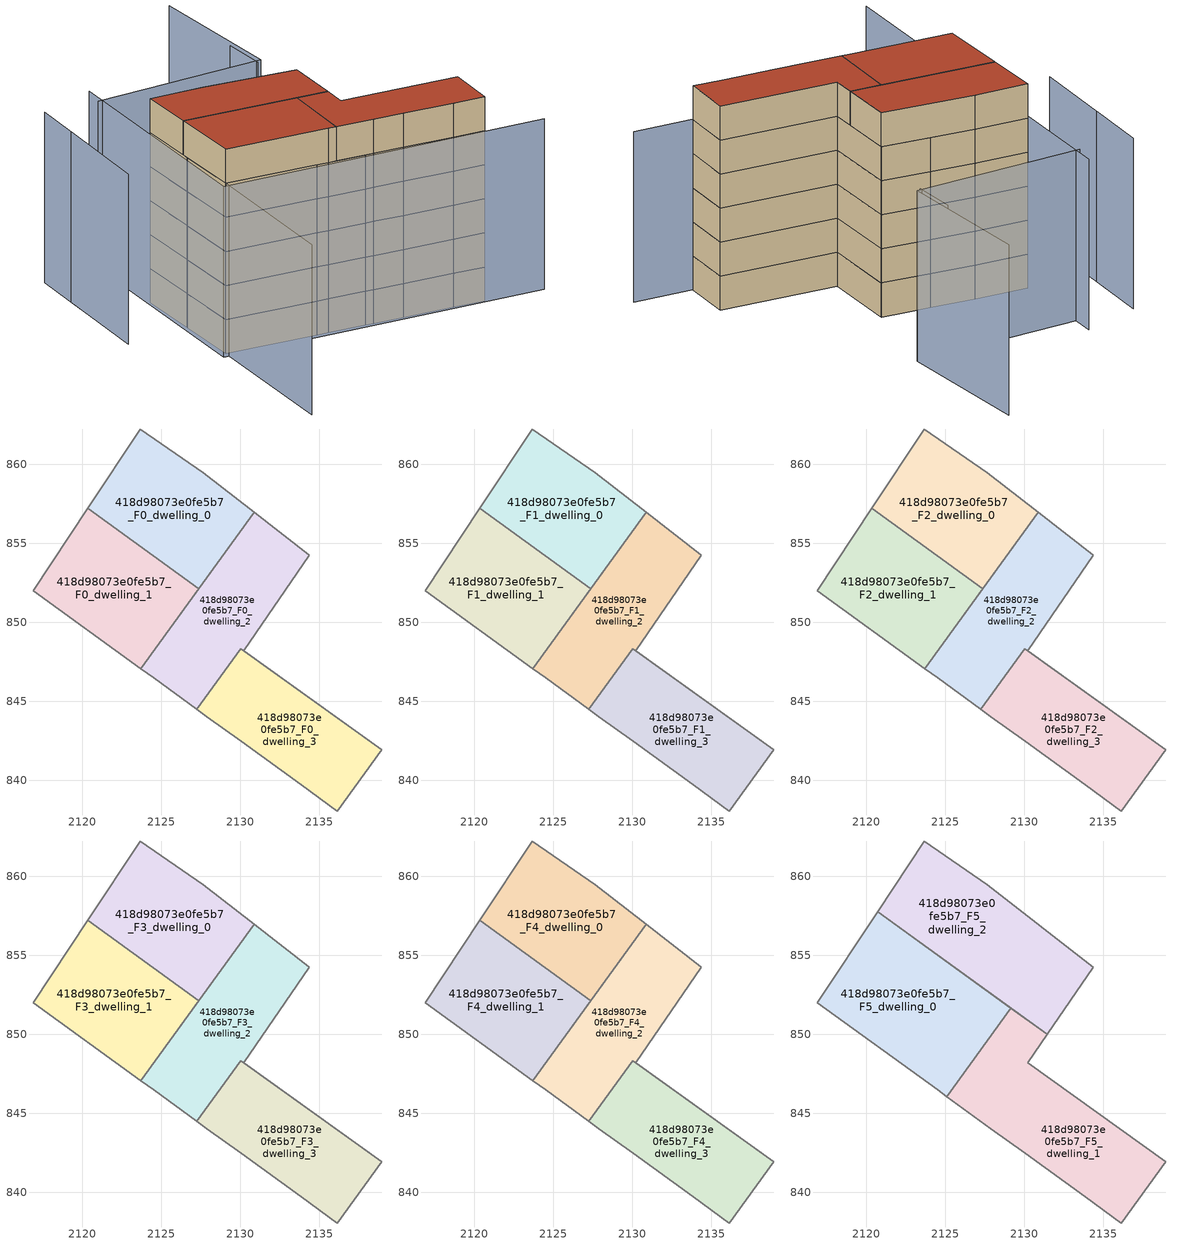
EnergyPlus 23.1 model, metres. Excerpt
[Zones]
418d98073e0fe5b7_F0_dwelling_0
 floor ground (EU_floor_Construction): 2127.67,859.44 2130.87,856.96 2127.37,852.12 2120.36,857.2 2123.68,862.22 z0
 wall adiabatic (EU_wall_Construction): 2127.37,852.12 2130.87,856.96 2127.67,859.44 2123.68,862.22 2120.36,857.2 z0:3
 wall to 418d98073e0fe5b7_F0_dwelling_1 (EU_wall_Construction): 2120.36,857.2 2127.37,852.12 z0:3
418d98073e0fe5b7_F0_dwelling_1
 floor ground (EU_floor_Construction): 2127.37,852.12 2123.71,847.07 2116.92,851.98 2120.36,857.2 z0
 wall adiabatic (EU_wall_Construction): 2120.36,857.2 2116.92,851.98 2123.71,847.07 2127.37,852.12 z0:3
418d98073e0fe5b7_F0_dwelling_2
 floor ground (EU_floor_Construction): 2134.34,854.27 2134.36,854.25 2130.22,848.18 2130.03,848.32 2127.26,844.5 2124.54,846.47 2123.71,847.07 2130.87,856.96 z0
 wall adiabatic (EU_wall_Construction): 2130.22,848.18 2138.94,841.93 / 2130.22,848.18 2134.36,854.25 2134.34,854.27 2130.87,856.96 2123.71,847.07 2124.54,846.47 2127.26,844.5 2130.03,848.32 2138.94,841.93 z0:3
418d98073e0fe5b7_F0_dwelling_3
 floor ground (EU_floor_Construction): 2138.94,841.93 2136.15,838.06 2133.84,839.72 2130.07,842.46 2127.9,844.03 2127.26,844.49 2130.03,848.32 z0
 wall adiabatic (EU_wall_Construction): 2127.26,844.49 2127.9,844.03 2130.07,842.46 2133.84,839.72 2136.15,838.06 2138.94,841.93 2130.03,848.32 2127.26,844.49 z0:3
418d98073e0fe5b7_F1_dwelling_0
 floor to 418d98073e0fe5b7_F0_dwelling_0 (EU_floor_Construction): 2127.67,859.44 2130.87,856.96 2127.37,852.12 2120.36,857.2 2123.68,862.22 z3
 wall adiabatic (EU_wall_Construction): 2127.37,852.12 2130.87,856.96 2127.67,859.44 2123.68,862.22 2120.36,857.2 z3:6
 wall to 418d98073e0fe5b7_F1_dwelling_1 (EU_wall_Construction): 2120.36,857.2 2127.37,852.12 z3:6
418d98073e0fe5b7_F1_dwelling_1
 floor to 418d98073e0fe5b7_F0_dwelling_1 (EU_floor_Construction): 2127.37,852.12 2123.71,847.07 2116.92,851.98 2120.36,857.2 z3
 wall adiabatic (EU_wall_Construction): 2120.36,857.2 2116.92,851.98 2123.71,847.07 2127.37,852.12 z3:6
418d98073e0fe5b7_F1_dwelling_2
 floor to 418d98073e0fe5b7_F0_dwelling_2 (EU_floor_Construction): 2134.34,854.27 2134.36,854.25 2130.22,848.18 2130.03,848.32 2127.26,844.5 2124.54,846.47 2123.71,847.07 2130.87,856.96 z3
 wall adiabatic (EU_wall_Construction): 2130.22,848.18 2138.94,841.93 / 2130.22,848.18 2134.36,854.25 2134.34,854.27 2130.87,856.96 2123.71,847.07 2124.54,846.47 2127.26,844.5 2130.03,848.32 2138.94,841.93 z3:6
418d98073e0fe5b7_F1_dwelling_3
 floor to 418d98073e0fe5b7_F0_dwelling_3 (EU_floor_Construction): 2138.94,841.93 2136.15,838.06 2133.84,839.72 2130.07,842.46 2127.9,844.03 2127.26,844.49 2130.03,848.32 z3
 wall adiabatic (EU_wall_Construction): 2127.26,844.49 2127.9,844.03 2130.07,842.46 2133.84,839.72 2136.15,838.06 2138.94,841.93 2130.03,848.32 2127.26,844.49 z3:6
418d98073e0fe5b7_F2_dwelling_0
 floor to 418d98073e0fe5b7_F1_dwelling_0 (EU_floor_Construction): 2127.67,859.44 2130.87,856.96 2127.37,852.12 2120.36,857.2 2123.68,862.22 z6
 wall adiabatic (EU_wall_Construction): 2127.37,852.12 2130.87,856.96 2127.67,859.44 2123.68,862.22 2120.36,857.2 z6:9
 wall to 418d98073e0fe5b7_F2_dwelling_1 (EU_wall_Construction): 2120.36,857.2 2127.37,852.12 z6:9
418d98073e0fe5b7_F2_dwelling_1
 floor to 418d98073e0fe5b7_F1_dwelling_1 (EU_floor_Construction): 2127.37,852.12 2123.71,847.07 2116.92,851.98 2120.36,857.2 z6
 wall adiabatic (EU_wall_Construction): 2120.36,857.2 2116.92,851.98 2123.71,847.07 2127.37,852.12 z6:9
418d98073e0fe5b7_F2_dwelling_2
 floor to 418d98073e0fe5b7_F1_dwelling_2 (EU_floor_Construction): 2134.34,854.27 2134.36,854.25 2130.22,848.18 2130.03,848.32 2127.26,844.5 2124.54,846.47 2123.71,847.07 2130.87,856.96 z6
 wall adiabatic (EU_wall_Construction): 2130.22,848.18 2138.94,841.93 / 2130.22,848.18 2134.36,854.25 2134.34,854.27 2130.87,856.96 2123.71,847.07 2124.54,846.47 2127.26,844.5 2130.03,848.32 2138.94,841.93 z6:9
418d98073e0fe5b7_F2_dwelling_3
 floor to 418d98073e0fe5b7_F1_dwelling_3 (EU_floor_Construction): 2138.94,841.93 2136.15,838.06 2133.84,839.72 2130.07,842.46 2127.9,844.03 2127.26,844.49 2130.03,848.32 z6
 wall adiabatic (EU_wall_Construction): 2127.26,844.49 2127.9,844.03 2130.07,842.46 2133.84,839.72 2136.15,838.06 2138.94,841.93 2130.03,848.32 2127.26,844.49 z6:9
418d98073e0fe5b7_F3_dwelling_0
 floor to 418d98073e0fe5b7_F2_dwelling_0 (EU_floor_Construction): 2127.67,859.44 2130.87,856.96 2127.37,852.12 2120.36,857.2 2123.68,862.22 z9
 wall adiabatic (EU_wall_Construction): 2127.37,852.12 2130.87,856.96 2127.67,859.44 2123.68,862.22 2120.36,857.2 z9:12
 wall to 418d98073e0fe5b7_F3_dwelling_1 (EU_wall_Construction): 2120.36,857.2 2127.37,852.12 z9:12
418d98073e0fe5b7_F3_dwelling_1
 floor to 418d98073e0fe5b7_F2_dwelling_1 (EU_floor_Construction): 2127.37,852.12 2123.71,847.07 2116.92,851.98 2120.36,857.2 z9
 wall adiabatic (EU_wall_Construction): 2120.36,857.2 2116.92,851.98 2123.71,847.07 2127.37,852.12 z9:12
418d98073e0fe5b7_F3_dwelling_2
 floor to 418d98073e0fe5b7_F2_dwelling_2 (EU_floor_Construction): 2134.34,854.27 2134.36,854.25 2130.22,848.18 2130.03,848.32 2127.26,844.5 2124.54,846.47 2123.71,847.07 2130.87,856.96 z9
 wall adiabatic (EU_wall_Construction): 2130.22,848.18 2138.94,841.93 / 2130.22,848.18 2134.36,854.25 2134.34,854.27 2130.87,856.96 2123.71,847.07 2124.54,846.47 2127.26,844.5 2130.03,848.32 2138.94,841.93 z9:12
418d98073e0fe5b7_F3_dwelling_3
 floor to 418d98073e0fe5b7_F2_dwelling_3 (EU_floor_Construction): 2138.94,841.93 2136.15,838.06 2133.84,839.72 2130.07,842.46 2127.9,844.03 2127.26,844.49 2130.03,848.32 z9
 wall adiabatic (EU_wall_Construction): 2127.26,844.49 2127.9,844.03 2130.07,842.46 2133.84,839.72 2136.15,838.06 2138.94,841.93 2130.03,848.32 2127.26,844.49 z9:12
418d98073e0fe5b7_F4_dwelling_0
 floor to 418d98073e0fe5b7_F3_dwelling_0 (EU_floor_Construction): 2127.67,859.44 2130.87,856.96 2127.37,852.12 2120.36,857.2 2123.68,862.22 z12
 wall adiabatic (EU_wall_Construction): 2127.37,852.12 2130.87,856.96 2127.67,859.44 2123.68,862.22 2120.36,857.2 z12:15
 wall to 418d98073e0fe5b7_F4_dwelling_1 (EU_wall_Construction): 2120.36,857.2 2127.37,852.12 z12:15
418d98073e0fe5b7_F4_dwelling_1
 floor to 418d98073e0fe5b7_F3_dwelling_1 (EU_floor_Construction): 2127.37,852.12 2123.71,847.07 2116.92,851.98 2120.36,857.2 z12
 wall adiabatic (EU_wall_Construction): 2120.36,857.2 2116.92,851.98 2123.71,847.07 2127.37,852.12 z12:15
418d98073e0fe5b7_F4_dwelling_2
 floor to 418d98073e0fe5b7_F3_dwelling_2 (EU_floor_Construction): 2134.34,854.27 2134.36,854.25 2130.22,848.18 2130.03,848.32 2127.26,844.5 2124.54,846.47 2123.71,847.07 2130.87,856.96 z12
 wall adiabatic (EU_wall_Construction): 2130.22,848.18 2138.94,841.93 / 2130.22,848.18 2134.36,854.25 2134.34,854.27 2130.87,856.96 2123.71,847.07 2124.54,846.47 2127.26,844.5 2130.03,848.32 2138.94,841.93 z12:15
418d98073e0fe5b7_F4_dwelling_3
 floor to 418d98073e0fe5b7_F3_dwelling_3 (EU_floor_Construction): 2138.94,841.93 2136.15,838.06 2133.84,839.72 2130.07,842.46 2127.9,844.03 2127.26,844.49 2130.03,848.32 z12
 wall adiabatic (EU_wall_Construction): 2127.26,844.49 2127.9,844.03 2130.07,842.46 2133.84,839.72 2136.15,838.06 2138.94,841.93 2130.03,848.32 2127.26,844.49 z12:15
418d98073e0fe5b7_F5_dwelling_0
 floor to 418d98073e0fe5b7_F4_dwelling_1 (EU_floor_Construction): 2127.37,852.12 2123.71,847.07 2116.92,851.98 2120.36,857.2 z15
 floor to 418d98073e0fe5b7_F4_dwelling_0 (EU_floor_Construction): 2127.76,852.66 2127.37,852.12 2120.36,857.2 2120.72,857.75 z15
 floor to 418d98073e0fe5b7_F4_dwelling_2 (EU_floor_Construction): 2129.16,851.64 2125.11,846.05 2124.54,846.47 2123.71,847.07 2127.76,852.66 z15
 wall adiabatic (EU_wall_Construction): 2129.16,851.64 2120.72,857.75 2116.92,851.98 2124.54,846.47 2125.11,846.05 z15:18
 wall to 418d98073e0fe5b7_F5_dwelling_1 (EU_wall_Construction): 2125.11,846.05 2129.16,851.64 z15:18
 roof outside (EU_roof_Construction): 2125.11,846.05 2129.16,851.64 2120.72,857.75 2116.92,851.98 2124.54,846.47 z18
418d98073e0fe5b7_F5_dwelling_1
 floor to 418d98073e0fe5b7_F4_dwelling_3 (EU_floor_Construction): 2138.94,841.93 2136.15,838.06 2133.84,839.72 2130.07,842.46 2127.9,844.03 2127.26,844.49 2130.03,848.32 z15
 floor to 418d98073e0fe5b7_F4_dwelling_2 (EU_floor_Construction): 2131.45,849.98 2130.22,848.18 2131.35,847.37 2130.03,848.32 2127.26,844.5 2125.11,846.05 2129.16,851.64 z15
 wall adiabatic (EU_wall_Construction): 2125.11,846.05 2127.9,844.03 2130.07,842.46 2133.84,839.72 2136.15,838.06 2138.94,841.93 2130.22,848.18 2131.45,849.98 2129.16,851.64 z15:18
 roof outside (EU_roof_Construction): 2136.15,838.06 2138.94,841.93 2130.22,848.18 2131.45,849.98 2129.16,851.64 2125.11,846.05 2127.9,844.03 2130.07,842.46 2133.84,839.72 z18
418d98073e0fe5b7_F5_dwelling_2
 floor to 418d98073e0fe5b7_F4_dwelling_0 (EU_floor_Construction): 2127.67,859.44 2130.87,856.96 2127.76,852.66 2120.72,857.75 2123.68,862.22 z15
 floor to 418d98073e0fe5b7_F4_dwelling_2 (EU_floor_Construction): 2134.35,854.26 2134.36,854.25 2131.45,849.98 2127.76,852.66 2130.87,856.96 z15
 wall adiabatic (EU_wall_Construction): 2131.45,849.98 2134.36,854.25 2127.67,859.44 2123.68,862.22 2120.72,857.75 2131.45,849.98 z15:18
 roof outside (EU_roof_Construction): 2131.45,849.98 2134.36,854.25 2127.67,859.44 2123.68,862.22 2120.72,857.75 z18
shading: 2108.55,840.01 2116.91,851.98 / 2140.8,860.98 2142.9,864.52 / 2140.55,834.87 2116.21,851.84 / 2116.21,851.84 2129.22,870.51 / 2120.94,868.01 2115.12,859.93 / 2148.1,872.63 2141.3,860.95 / 2141.3,860.95 2127.63,868.9 / 2123.64,871.76 2119.92,866.58 z0:15
[Building]
EU S2 Campaign: North Axis=0; Terrain=City; Solar Distribution=FullExterior
[Site:Location]
Bologna: Latitude=44.5; Longitude=11.25; Time Zone=1; Elevation=37
[SizingPeriod:WeatherFileDays]
AnnualSizingPeriod: Begin Month=1; Begin Day of Month=1; End Month=12; End Day of Month=31; Day of Week for Start Day=Monday; Use Weather File Daylight Saving Period=No; Use Weather File Rain and Snow Indicators=No
[MATERIAL]
EU_InternalMass_Material: Roughness=MediumRough; Thickness=0.1; Conductivity=1; Density=1800; Specific Heat=900; Thermal Absorptance=0.9; Solar Absorptance=0.7; Visible Absorptance=0.7
[MATERIAL:NOMASS] Roughness=MediumRough; Thermal Absorptance=0.9; Solar Absorptance=0.7; Visible Absorptance=0.7
Name | Thermal Resistance
EU_wall_NoMass | 0.905828
EU_roof_NoMass | 0.37593
EU_floor_NoMass | 0.67114
[CONSTRUCTION]
EU_wall_Construction: EU_wall_NoMass
EU_roof_Construction: EU_roof_NoMass
EU_floor_Construction: EU_floor_NoMass
EU_InternalMass_Construction: EU_InternalMass_Material
[ZONE] Type=1; Multiplier=1; Ceiling Height=autocalculate; Floor Area=autocalculate; Part of Total Floor Area=Yes
Name | Volume
418d98073e0fe5b7_F0_dwelling_0; 418d98073e0fe5b7_F1_dwelling_0; 418d98073e0fe5b7_F2_dwelling_0; 418d98073e0fe5b7_F3_dwelling_0; 418d98073e0fe5b7_F4_dwelling_0 | 159.503
418d98073e0fe5b7_F5_dwelling_0 | 212.666
418d98073e0fe5b7_F0_dwelling_1; 418d98073e0fe5b7_F1_dwelling_1; 418d98073e0fe5b7_F2_dwelling_1; 418d98073e0fe5b7_F3_dwelling_1; 418d98073e0fe5b7_F4_dwelling_1 | 159.491
418d98073e0fe5b7_F5_dwelling_1 | 212.656
418d98073e0fe5b7_F0_dwelling_2; 418d98073e0fe5b7_F1_dwelling_2; 418d98073e0fe5b7_F2_dwelling_2; 418d98073e0fe5b7_F3_dwelling_2; 418d98073e0fe5b7_F4_dwelling_2 | 162.605
418d98073e0fe5b7_F5_dwelling_2 | 212.65
418d98073e0fe5b7_F0_dwelling_3; 418d98073e0fe5b7_F1_dwelling_3; 418d98073e0fe5b7_F2_dwelling_3; 418d98073e0fe5b7_F3_dwelling_3; 418d98073e0fe5b7_F4_dwelling_3 | 156.141
[INTERNALMASS] Construction=EU_InternalMass_Construction
Name | Zone or ZoneList | Surface Area
418d98073e0fe5b7_F0_dwelling_0_EU_InternalMass | 418d98073e0fe5b7_F0_dwelling_0 | 53.1669
418d98073e0fe5b7_F0_dwelling_1_EU_InternalMass | 418d98073e0fe5b7_F0_dwelling_1 | 53.1634
418d98073e0fe5b7_F0_dwelling_2_EU_InternalMass | 418d98073e0fe5b7_F0_dwelling_2 | 54.2069
418d98073e0fe5b7_F0_dwelling_3_EU_InternalMass | 418d98073e0fe5b7_F0_dwelling_3 | 52.0472
418d98073e0fe5b7_F1_dwelling_0_EU_InternalMass | 418d98073e0fe5b7_F1_dwelling_0 | 53.1669
418d98073e0fe5b7_F1_dwelling_1_EU_InternalMass | 418d98073e0fe5b7_F1_dwelling_1 | 53.1634
418d98073e0fe5b7_F1_dwelling_2_EU_InternalMass | 418d98073e0fe5b7_F1_dwelling_2 | 54.2069
418d98073e0fe5b7_F1_dwelling_3_EU_InternalMass | 418d98073e0fe5b7_F1_dwelling_3 | 52.0472
418d98073e0fe5b7_F2_dwelling_0_EU_InternalMass | 418d98073e0fe5b7_F2_dwelling_0 | 53.1669
418d98073e0fe5b7_F2_dwelling_1_EU_InternalMass | 418d98073e0fe5b7_F2_dwelling_1 | 53.1634
418d98073e0fe5b7_F2_dwelling_2_EU_InternalMass | 418d98073e0fe5b7_F2_dwelling_2 | 54.2069
418d98073e0fe5b7_F2_dwelling_3_EU_InternalMass | 418d98073e0fe5b7_F2_dwelling_3 | 52.0472
418d98073e0fe5b7_F3_dwelling_0_EU_InternalMass | 418d98073e0fe5b7_F3_dwelling_0 | 53.1669
418d98073e0fe5b7_F3_dwelling_1_EU_InternalMass | 418d98073e0fe5b7_F3_dwelling_1 | 53.1634
418d98073e0fe5b7_F3_dwelling_2_EU_InternalMass | 418d98073e0fe5b7_F3_dwelling_2 | 54.2069
418d98073e0fe5b7_F3_dwelling_3_EU_InternalMass | 418d98073e0fe5b7_F3_dwelling_3 | 52.0472
418d98073e0fe5b7_F4_dwelling_0_EU_InternalMass | 418d98073e0fe5b7_F4_dwelling_0 | 53.1669
418d98073e0fe5b7_F4_dwelling_1_EU_InternalMass | 418d98073e0fe5b7_F4_dwelling_1 | 53.1634
418d98073e0fe5b7_F4_dwelling_2_EU_InternalMass | 418d98073e0fe5b7_F4_dwelling_2 | 54.2069
418d98073e0fe5b7_F4_dwelling_3_EU_InternalMass | 418d98073e0fe5b7_F4_dwelling_3 | 52.0472
418d98073e0fe5b7_F5_dwelling_0_EU_InternalMass | 418d98073e0fe5b7_F5_dwelling_0 | 70.8884
418d98073e0fe5b7_F5_dwelling_1_EU_InternalMass | 418d98073e0fe5b7_F5_dwelling_1 | 70.8854
418d98073e0fe5b7_F5_dwelling_2_EU_InternalMass | 418d98073e0fe5b7_F5_dwelling_2 | 70.8832
[OTHEREQUIPMENT] Fuel Type=Electricity; Design Level Calculation Method=Watts/Area; Power per Zone Floor Area=1; Fraction Latent=0; Fraction Radiant=0; Fraction Lost=0; Carbon Dioxide Generation Rate=0; EndUse Subcategory=EU_Step8_InternalGains
Name | Zone or ZoneList or Space or SpaceList | Schedule
EU_Step8_InternalGain_418d98073e0fe5b7_F0_dwelling_0_f000 | 418d98073e0fe5b7_F0_dwelling_0 | EU_Step8_GainSchedule_418d98073e0fe5b7_F0_dwelling_0_f000
EU_Step8_InternalGain_418d98073e0fe5b7_F0_dwelling_1_f000 | 418d98073e0fe5b7_F0_dwelling_1 | EU_Step8_GainSchedule_418d98073e0fe5b7_F0_dwelling_1_f000
EU_Step8_InternalGain_418d98073e0fe5b7_F0_dwelling_2_f000 | 418d98073e0fe5b7_F0_dwelling_2 | EU_Step8_GainSchedule_418d98073e0fe5b7_F0_dwelling_2_f000
EU_Step8_InternalGain_418d98073e0fe5b7_F0_dwelling_3_f000 | 418d98073e0fe5b7_F0_dwelling_3 | EU_Step8_GainSchedule_418d98073e0fe5b7_F0_dwelling_3_f000
EU_Step8_InternalGain_418d98073e0fe5b7_F1_dwelling_0_f000 | 418d98073e0fe5b7_F1_dwelling_0 | EU_Step8_GainSchedule_418d98073e0fe5b7_F1_dwelling_0_f000
EU_Step8_InternalGain_418d98073e0fe5b7_F1_dwelling_1_f000 | 418d98073e0fe5b7_F1_dwelling_1 | EU_Step8_GainSchedule_418d98073e0fe5b7_F1_dwelling_1_f000
EU_Step8_InternalGain_418d98073e0fe5b7_F1_dwelling_2_f000 | 418d98073e0fe5b7_F1_dwelling_2 | EU_Step8_GainSchedule_418d98073e0fe5b7_F1_dwelling_2_f000
EU_Step8_InternalGain_418d98073e0fe5b7_F1_dwelling_3_f000 | 418d98073e0fe5b7_F1_dwelling_3 | EU_Step8_GainSchedule_418d98073e0fe5b7_F1_dwelling_3_f000
EU_Step8_InternalGain_418d98073e0fe5b7_F2_dwelling_0_f000 | 418d98073e0fe5b7_F2_dwelling_0 | EU_Step8_GainSchedule_418d98073e0fe5b7_F2_dwelling_0_f000
EU_Step8_InternalGain_418d98073e0fe5b7_F2_dwelling_1_f000 | 418d98073e0fe5b7_F2_dwelling_1 | EU_Step8_GainSchedule_418d98073e0fe5b7_F2_dwelling_1_f000
EU_Step8_InternalGain_418d98073e0fe5b7_F2_dwelling_2_f000 | 418d98073e0fe5b7_F2_dwelling_2 | EU_Step8_GainSchedule_418d98073e0fe5b7_F2_dwelling_2_f000
EU_Step8_InternalGain_418d98073e0fe5b7_F2_dwelling_3_f000 | 418d98073e0fe5b7_F2_dwelling_3 | EU_Step8_GainSchedule_418d98073e0fe5b7_F2_dwelling_3_f000
EU_Step8_InternalGain_418d98073e0fe5b7_F3_dwelling_0_f000 | 418d98073e0fe5b7_F3_dwelling_0 | EU_Step8_GainSchedule_418d98073e0fe5b7_F3_dwelling_0_f000
EU_Step8_InternalGain_418d98073e0fe5b7_F3_dwelling_1_f000 | 418d98073e0fe5b7_F3_dwelling_1 | EU_Step8_GainSchedule_418d98073e0fe5b7_F3_dwelling_1_f000
EU_Step8_InternalGain_418d98073e0fe5b7_F3_dwelling_2_f000 | 418d98073e0fe5b7_F3_dwelling_2 | EU_Step8_GainSchedule_418d98073e0fe5b7_F3_dwelling_2_f000
EU_Step8_InternalGain_418d98073e0fe5b7_F3_dwelling_3_f000 | 418d98073e0fe5b7_F3_dwelling_3 | EU_Step8_GainSchedule_418d98073e0fe5b7_F3_dwelling_3_f000
EU_Step8_InternalGain_418d98073e0fe5b7_F4_dwelling_0_f000 | 418d98073e0fe5b7_F4_dwelling_0 | EU_Step8_GainSchedule_418d98073e0fe5b7_F4_dwelling_0_f000
EU_Step8_InternalGain_418d98073e0fe5b7_F4_dwelling_1_f000 | 418d98073e0fe5b7_F4_dwelling_1 | EU_Step8_GainSchedule_418d98073e0fe5b7_F4_dwelling_1_f000
EU_Step8_InternalGain_418d98073e0fe5b7_F4_dwelling_2_f000 | 418d98073e0fe5b7_F4_dwelling_2 | EU_Step8_GainSchedule_418d98073e0fe5b7_F4_dwelling_2_f000
EU_Step8_InternalGain_418d98073e0fe5b7_F4_dwelling_3_f000 | 418d98073e0fe5b7_F4_dwelling_3 | EU_Step8_GainSchedule_418d98073e0fe5b7_F4_dwelling_3_f000
EU_Step8_InternalGain_418d98073e0fe5b7_F5_dwelling_0_f000 | 418d98073e0fe5b7_F5_dwelling_0 | EU_Step8_GainSchedule_418d98073e0fe5b7_F5_dwelling_0_f000
EU_Step8_InternalGain_418d98073e0fe5b7_F5_dwelling_1_f000 | 418d98073e0fe5b7_F5_dwelling_1 | EU_Step8_GainSchedule_418d98073e0fe5b7_F5_dwelling_1_f000
EU_Step8_InternalGain_418d98073e0fe5b7_F5_dwelling_2_f000 | 418d98073e0fe5b7_F5_dwelling_2 | EU_Step8_GainSchedule_418d98073e0fe5b7_F5_dwelling_2_f000
[ZONEVENTILATION:DESIGNFLOWRATE] Schedule=EU_AlwaysOn; Design Flow Rate Calculation Method=AirChanges/Hour; Air Changes per Hour=0.73129; Ventilation Type=Natural; Fan Pressure Rise=0; Fan Total Efficiency=1; Constant Term Coefficient=1; Temperature Term Coefficient=0; Velocity Term Coefficient=0; Velocity Squared Term Coefficient=0; Minimum Indoor Temperature=-100; Maximum Indoor Temperature=100; Delta Temperature=-100; Minimum Outdoor Temperature=-100; Maximum Outdoor Temperature=100; Maximum Wind Speed=40
Name | Zone or ZoneList or Space or SpaceList
EU_ConstantAir_418d98073e0fe5b7_F0_dwelling_0 | 418d98073e0fe5b7_F0_dwelling_0
EU_ConstantAir_418d98073e0fe5b7_F0_dwelling_1 | 418d98073e0fe5b7_F0_dwelling_1
EU_ConstantAir_418d98073e0fe5b7_F0_dwelling_2 | 418d98073e0fe5b7_F0_dwelling_2
EU_ConstantAir_418d98073e0fe5b7_F0_dwelling_3 | 418d98073e0fe5b7_F0_dwelling_3
EU_ConstantAir_418d98073e0fe5b7_F1_dwelling_0 | 418d98073e0fe5b7_F1_dwelling_0
EU_ConstantAir_418d98073e0fe5b7_F1_dwelling_1 | 418d98073e0fe5b7_F1_dwelling_1
EU_ConstantAir_418d98073e0fe5b7_F1_dwelling_2 | 418d98073e0fe5b7_F1_dwelling_2
EU_ConstantAir_418d98073e0fe5b7_F1_dwelling_3 | 418d98073e0fe5b7_F1_dwelling_3
EU_ConstantAir_418d98073e0fe5b7_F2_dwelling_0 | 418d98073e0fe5b7_F2_dwelling_0
EU_ConstantAir_418d98073e0fe5b7_F2_dwelling_1 | 418d98073e0fe5b7_F2_dwelling_1
EU_ConstantAir_418d98073e0fe5b7_F2_dwelling_2 | 418d98073e0fe5b7_F2_dwelling_2
EU_ConstantAir_418d98073e0fe5b7_F2_dwelling_3 | 418d98073e0fe5b7_F2_dwelling_3
EU_ConstantAir_418d98073e0fe5b7_F3_dwelling_0 | 418d98073e0fe5b7_F3_dwelling_0
EU_ConstantAir_418d98073e0fe5b7_F3_dwelling_1 | 418d98073e0fe5b7_F3_dwelling_1
EU_ConstantAir_418d98073e0fe5b7_F3_dwelling_2 | 418d98073e0fe5b7_F3_dwelling_2
EU_ConstantAir_418d98073e0fe5b7_F3_dwelling_3 | 418d98073e0fe5b7_F3_dwelling_3
EU_ConstantAir_418d98073e0fe5b7_F4_dwelling_0 | 418d98073e0fe5b7_F4_dwelling_0
EU_ConstantAir_418d98073e0fe5b7_F4_dwelling_1 | 418d98073e0fe5b7_F4_dwelling_1
EU_ConstantAir_418d98073e0fe5b7_F4_dwelling_2 | 418d98073e0fe5b7_F4_dwelling_2
EU_ConstantAir_418d98073e0fe5b7_F4_dwelling_3 | 418d98073e0fe5b7_F4_dwelling_3
EU_ConstantAir_418d98073e0fe5b7_F5_dwelling_0 | 418d98073e0fe5b7_F5_dwelling_0
EU_ConstantAir_418d98073e0fe5b7_F5_dwelling_1 | 418d98073e0fe5b7_F5_dwelling_1
EU_ConstantAir_418d98073e0fe5b7_F5_dwelling_2 | 418d98073e0fe5b7_F5_dwelling_2
[HVACTEMPLATE:THERMOSTAT] Constant Heating Setpoint=20; Constant Cooling Setpoint=50
EU_HeatOnly_418d98073e0fe5b7_F0_dwelling_0; EU_HeatOnly_418d98073e0fe5b7_F0_dwelling_1; EU_HeatOnly_418d98073e0fe5b7_F0_dwelling_2; EU_HeatOnly_418d98073e0fe5b7_F0_dwelling_3; EU_HeatOnly_418d98073e0fe5b7_F1_dwelling_0; EU_HeatOnly_418d98073e0fe5b7_F1_dwelling_1; EU_HeatOnly_418d98073e0fe5b7_F1_dwelling_2; EU_HeatOnly_418d98073e0fe5b7_F1_dwelling_3; EU_HeatOnly_418d98073e0fe5b7_F2_dwelling_0; EU_HeatOnly_418d98073e0fe5b7_F2_dwelling_1; EU_HeatOnly_418d98073e0fe5b7_F2_dwelling_2; EU_HeatOnly_418d98073e0fe5b7_F2_dwelling_3; EU_HeatOnly_418d98073e0fe5b7_F3_dwelling_0; EU_HeatOnly_418d98073e0fe5b7_F3_dwelling_1; EU_HeatOnly_418d98073e0fe5b7_F3_dwelling_2; EU_HeatOnly_418d98073e0fe5b7_F3_dwelling_3; EU_HeatOnly_418d98073e0fe5b7_F4_dwelling_0; EU_HeatOnly_418d98073e0fe5b7_F4_dwelling_1; EU_HeatOnly_418d98073e0fe5b7_F4_dwelling_2; EU_HeatOnly_418d98073e0fe5b7_F4_dwelling_3; EU_HeatOnly_418d98073e0fe5b7_F5_dwelling_0; EU_HeatOnly_418d98073e0fe5b7_F5_dwelling_1; EU_HeatOnly_418d98073e0fe5b7_F5_dwelling_2
[HVACTEMPLATE:ZONE:IDEALLOADSAIRSYSTEM] System Availability Schedule=EU_AlwaysOn; Maximum Heating Supply Air Temperature=50; Minimum Cooling Supply Air Temperature=13; Maximum Heating Supply Air Humidity Ratio=0.0156; Minimum Cooling Supply Air Humidity Ratio=0.0077; Heating Limit=NoLimit; Cooling Limit=NoLimit; Heating Availability Schedule=EU_AlwaysOn; Cooling Availability Schedule=EU_CoolingOff; Dehumidification Control Type=ConstantSensibleHeatRatio; Cooling Sensible Heat Ratio=0.7; Dehumidification Setpoint=60; Humidification Control Type=None; Humidification Setpoint=30; Outdoor Air Method=None; Outdoor Air Flow Rate per Person=0.00944; Outdoor Air Flow Rate per Zone Floor Area=0; Outdoor Air Flow Rate per Zone=0; Demand Controlled Ventilation Type=None; Outdoor Air Economizer Type=NoEconomizer; Heat Recovery Type=None; Sensible Heat Recovery Effectiveness=0.7; Latent Heat Recovery Effectiveness=0.65
Name | Template Thermostat
418d98073e0fe5b7_F0_dwelling_0 | EU_HeatOnly_418d98073e0fe5b7_F0_dwelling_0
418d98073e0fe5b7_F0_dwelling_1 | EU_HeatOnly_418d98073e0fe5b7_F0_dwelling_1
418d98073e0fe5b7_F0_dwelling_2 | EU_HeatOnly_418d98073e0fe5b7_F0_dwelling_2
418d98073e0fe5b7_F0_dwelling_3 | EU_HeatOnly_418d98073e0fe5b7_F0_dwelling_3
418d98073e0fe5b7_F1_dwelling_0 | EU_HeatOnly_418d98073e0fe5b7_F1_dwelling_0
418d98073e0fe5b7_F1_dwelling_1 | EU_HeatOnly_418d98073e0fe5b7_F1_dwelling_1
418d98073e0fe5b7_F1_dwelling_2 | EU_HeatOnly_418d98073e0fe5b7_F1_dwelling_2
418d98073e0fe5b7_F1_dwelling_3 | EU_HeatOnly_418d98073e0fe5b7_F1_dwelling_3
418d98073e0fe5b7_F2_dwelling_0 | EU_HeatOnly_418d98073e0fe5b7_F2_dwelling_0
418d98073e0fe5b7_F2_dwelling_1 | EU_HeatOnly_418d98073e0fe5b7_F2_dwelling_1
418d98073e0fe5b7_F2_dwelling_2 | EU_HeatOnly_418d98073e0fe5b7_F2_dwelling_2
418d98073e0fe5b7_F2_dwelling_3 | EU_HeatOnly_418d98073e0fe5b7_F2_dwelling_3
418d98073e0fe5b7_F3_dwelling_0 | EU_HeatOnly_418d98073e0fe5b7_F3_dwelling_0
418d98073e0fe5b7_F3_dwelling_1 | EU_HeatOnly_418d98073e0fe5b7_F3_dwelling_1
418d98073e0fe5b7_F3_dwelling_2 | EU_HeatOnly_418d98073e0fe5b7_F3_dwelling_2
418d98073e0fe5b7_F3_dwelling_3 | EU_HeatOnly_418d98073e0fe5b7_F3_dwelling_3
418d98073e0fe5b7_F4_dwelling_0 | EU_HeatOnly_418d98073e0fe5b7_F4_dwelling_0
418d98073e0fe5b7_F4_dwelling_1 | EU_HeatOnly_418d98073e0fe5b7_F4_dwelling_1
418d98073e0fe5b7_F4_dwelling_2 | EU_HeatOnly_418d98073e0fe5b7_F4_dwelling_2
418d98073e0fe5b7_F4_dwelling_3 | EU_HeatOnly_418d98073e0fe5b7_F4_dwelling_3
418d98073e0fe5b7_F5_dwelling_0 | EU_HeatOnly_418d98073e0fe5b7_F5_dwelling_0
418d98073e0fe5b7_F5_dwelling_1 | EU_HeatOnly_418d98073e0fe5b7_F5_dwelling_1
418d98073e0fe5b7_F5_dwelling_2 | EU_HeatOnly_418d98073e0fe5b7_F5_dwelling_2
[SIZING:ZONE] Zone Cooling Design Supply Air Temperature Input Method=SupplyAirTemperature; Zone Cooling Design Supply Air Temperature=13; Zone Heating Design Supply Air Temperature Input Method=SupplyAirTemperature; Zone Heating Design Supply Air Temperature=50; Zone Cooling Design Supply Air Humidity Ratio=0.008; Zone Heating Design Supply Air Humidity Ratio=0.008; Cooling Design Air Flow Method=DesignDay; Cooling Design Air Flow Rate=0; Cooling Minimum Air Flow per Zone Floor Area=0.000762; Cooling Minimum Air Flow=0; Cooling Minimum Air Flow Fraction=0.2; Heating Design Air Flow Method=DesignDay; Heating Design Air Flow Rate=0; Heating Maximum Air Flow per Zone Floor Area=0.002032; Heating Maximum Air Flow=0.141576; Heating Maximum Air Flow Fraction=0.3; Account for Dedicated Outdoor Air System=No; Dedicated Outdoor Air System Control Strategy=NeutralSupplyAir; Dedicated Outdoor Air Low Setpoint Temperature for Design=autosize; Dedicated Outdoor Air High Setpoint Temperature for Design=autosize; Zone Load Sizing Method=Sensible Load Only No Latent Load; Zone Latent Cooling Design Supply Air Humidity Ratio Input Method=HumidityRatioDifference; Zone Cooling Design Supply Air Humidity Ratio Difference=0.005; Zone Latent Heating Design Supply Air Humidity Ratio Input Method=HumidityRatioDifference; Zone Humidification Design Supply Air Humidity Ratio Difference=0.005
418d98073e0fe5b7_F0_dwelling_0; 418d98073e0fe5b7_F0_dwelling_1; 418d98073e0fe5b7_F0_dwelling_2; 418d98073e0fe5b7_F0_dwelling_3; 418d98073e0fe5b7_F1_dwelling_0; 418d98073e0fe5b7_F1_dwelling_1; 418d98073e0fe5b7_F1_dwelling_2; 418d98073e0fe5b7_F1_dwelling_3; 418d98073e0fe5b7_F2_dwelling_0; 418d98073e0fe5b7_F2_dwelling_1; 418d98073e0fe5b7_F2_dwelling_2; 418d98073e0fe5b7_F2_dwelling_3; 418d98073e0fe5b7_F3_dwelling_0; 418d98073e0fe5b7_F3_dwelling_1; 418d98073e0fe5b7_F3_dwelling_2; 418d98073e0fe5b7_F3_dwelling_3; 418d98073e0fe5b7_F4_dwelling_0; 418d98073e0fe5b7_F4_dwelling_1; 418d98073e0fe5b7_F4_dwelling_2; 418d98073e0fe5b7_F4_dwelling_3; 418d98073e0fe5b7_F5_dwelling_0; 418d98073e0fe5b7_F5_dwelling_1; 418d98073e0fe5b7_F5_dwelling_2
[SCHEDULE:CONSTANT]
Name | Hourly Value
EU_AlwaysOn | 1
EU_CoolingOff | 0
[SCHEDULE:FILE] Column Number=1; Rows to Skip at Top=0; Number of Hours of Data=8760; Column Separator=Comma; Interpolate to Timestep=No; Minutes per Item=60; Adjust Schedule for Daylight Savings=Yes
Name | File
EU_Step8_GainSchedule_418d98073e0fe5b7_F0_dwelling_0_f000 | ../../schedules/418d98073e0fe5b7/418d98073e0fe5b7_F0_dwelling_0_f000_gain.csv
EU_Step8_GainSchedule_418d98073e0fe5b7_F0_dwelling_1_f000 | ../../schedules/418d98073e0fe5b7/418d98073e0fe5b7_F0_dwelling_1_f000_gain.csv
EU_Step8_GainSchedule_418d98073e0fe5b7_F0_dwelling_2_f000 | ../../schedules/418d98073e0fe5b7/418d98073e0fe5b7_F0_dwelling_2_f000_gain.csv
EU_Step8_GainSchedule_418d98073e0fe5b7_F0_dwelling_3_f000 | ../../schedules/418d98073e0fe5b7/418d98073e0fe5b7_F0_dwelling_3_f000_gain.csv
EU_Step8_GainSchedule_418d98073e0fe5b7_F1_dwelling_0_f000 | ../../schedules/418d98073e0fe5b7/418d98073e0fe5b7_F1_dwelling_0_f000_gain.csv
EU_Step8_GainSchedule_418d98073e0fe5b7_F1_dwelling_1_f000 | ../../schedules/418d98073e0fe5b7/418d98073e0fe5b7_F1_dwelling_1_f000_gain.csv
EU_Step8_GainSchedule_418d98073e0fe5b7_F1_dwelling_2_f000 | ../../schedules/418d98073e0fe5b7/418d98073e0fe5b7_F1_dwelling_2_f000_gain.csv
EU_Step8_GainSchedule_418d98073e0fe5b7_F1_dwelling_3_f000 | ../../schedules/418d98073e0fe5b7/418d98073e0fe5b7_F1_dwelling_3_f000_gain.csv
EU_Step8_GainSchedule_418d98073e0fe5b7_F2_dwelling_0_f000 | ../../schedules/418d98073e0fe5b7/418d98073e0fe5b7_F2_dwelling_0_f000_gain.csv
EU_Step8_GainSchedule_418d98073e0fe5b7_F2_dwelling_1_f000 | ../../schedules/418d98073e0fe5b7/418d98073e0fe5b7_F2_dwelling_1_f000_gain.csv
EU_Step8_GainSchedule_418d98073e0fe5b7_F2_dwelling_2_f000 | ../../schedules/418d98073e0fe5b7/418d98073e0fe5b7_F2_dwelling_2_f000_gain.csv
EU_Step8_GainSchedule_418d98073e0fe5b7_F2_dwelling_3_f000 | ../../schedules/418d98073e0fe5b7/418d98073e0fe5b7_F2_dwelling_3_f000_gain.csv
EU_Step8_GainSchedule_418d98073e0fe5b7_F3_dwelling_0_f000 | ../../schedules/418d98073e0fe5b7/418d98073e0fe5b7_F3_dwelling_0_f000_gain.csv
EU_Step8_GainSchedule_418d98073e0fe5b7_F3_dwelling_1_f000 | ../../schedules/418d98073e0fe5b7/418d98073e0fe5b7_F3_dwelling_1_f000_gain.csv
EU_Step8_GainSchedule_418d98073e0fe5b7_F3_dwelling_2_f000 | ../../schedules/418d98073e0fe5b7/418d98073e0fe5b7_F3_dwelling_2_f000_gain.csv
EU_Step8_GainSchedule_418d98073e0fe5b7_F3_dwelling_3_f000 | ../../schedules/418d98073e0fe5b7/418d98073e0fe5b7_F3_dwelling_3_f000_gain.csv
EU_Step8_GainSchedule_418d98073e0fe5b7_F4_dwelling_0_f000 | ../../schedules/418d98073e0fe5b7/418d98073e0fe5b7_F4_dwelling_0_f000_gain.csv
EU_Step8_GainSchedule_418d98073e0fe5b7_F4_dwelling_1_f000 | ../../schedules/418d98073e0fe5b7/418d98073e0fe5b7_F4_dwelling_1_f000_gain.csv
EU_Step8_GainSchedule_418d98073e0fe5b7_F4_dwelling_2_f000 | ../../schedules/418d98073e0fe5b7/418d98073e0fe5b7_F4_dwelling_2_f000_gain.csv
EU_Step8_GainSchedule_418d98073e0fe5b7_F4_dwelling_3_f000 | ../../schedules/418d98073e0fe5b7/418d98073e0fe5b7_F4_dwelling_3_f000_gain.csv
EU_Step8_GainSchedule_418d98073e0fe5b7_F5_dwelling_0_f000 | ../../schedules/418d98073e0fe5b7/418d98073e0fe5b7_F5_dwelling_0_f000_gain.csv
EU_Step8_GainSchedule_418d98073e0fe5b7_F5_dwelling_1_f000 | ../../schedules/418d98073e0fe5b7/418d98073e0fe5b7_F5_dwelling_1_f000_gain.csv
EU_Step8_GainSchedule_418d98073e0fe5b7_F5_dwelling_2_f000 | ../../schedules/418d98073e0fe5b7/418d98073e0fe5b7_F5_dwelling_2_f000_gain.csv
